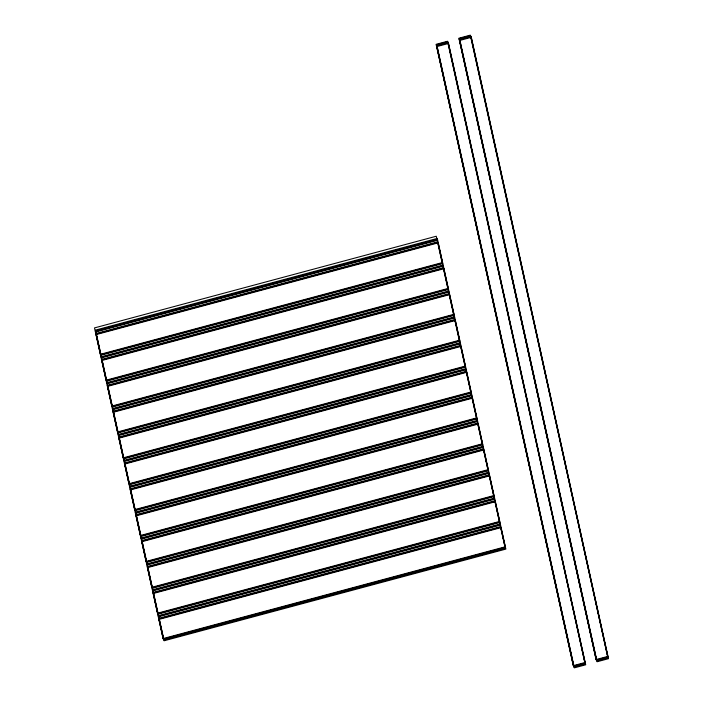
<?xml version="1.0" encoding="UTF-8"?>
<svg xmlns="http://www.w3.org/2000/svg" width="703" height="703" viewBox="0 0 703 703"><rect width="100%" height="100%" fill="white"/><g stroke="black" fill="none" stroke-linecap="round" stroke-linejoin="round"><path stroke-width="1.05" d="M447.749 41.749L436.352 44.807L573.525 666.145L584.914 663.096L447.521 41.257L436.124 44.315L573.288 665.662L584.685 662.604M470.535 35.633L459.138 38.691L596.302 660.038L607.7 656.98L470.298 35.15L458.91 38.208L596.074 659.546L607.471 656.497M95.3 330.981L437.064 239.31M95.529 331.464L437.292 239.802M95.757 331.957L437.521 240.285M437.635 241.902L95.872 333.574L100.45 354.286L442.205 262.614M101.021 356.869L442.776 265.198M101.25 357.361L443.004 265.69M101.478 357.845L443.233 266.173M443.347 267.79L101.592 359.461L106.162 380.174L447.916 288.502M106.733 382.757L448.496 291.095M106.961 383.249L448.725 291.578M107.19 383.733L448.953 292.061M449.068 293.678L107.304 385.349L111.874 406.062L453.637 314.39M112.445 408.654L454.208 316.983M112.673 409.137L454.437 317.466M112.902 409.621L454.665 317.949M454.779 319.566L113.016 411.237L117.594 431.95L459.349 340.278M118.166 434.542L459.92 342.871M118.394 435.025L460.149 343.354M118.622 435.509L460.377 343.846M460.491 345.463L118.737 437.125L123.306 457.838L465.07 366.166M123.877 460.43L465.641 368.759M124.106 460.913L465.869 369.242M124.334 461.405L466.098 369.734M466.212 371.351L124.449 463.022L129.018 483.726L470.782 392.063M129.598 486.318L471.353 394.647M129.827 486.801L471.581 395.139M130.055 487.293L471.81 395.622M471.924 397.239L130.169 488.91L134.739 509.622L476.493 417.951M135.31 512.206L477.065 420.535M135.538 512.698L477.293 421.027M135.767 513.181L477.53 421.51M477.636 423.127L135.881 514.798L140.451 535.51L482.214 443.839M141.022 538.094L482.785 446.431M141.25 538.586L483.014 446.915M141.479 539.069L483.242 447.398M483.356 449.015L141.593 540.686L146.171 561.398L487.926 469.727M146.742 563.991L488.497 472.319M146.971 564.474L488.726 472.803M147.199 564.957L488.954 473.286M489.068 474.903L147.314 566.574L151.883 587.286L493.647 495.615M152.454 589.879L494.218 498.207M152.683 590.362L494.446 498.691M152.911 590.845L494.675 499.183M494.789 500.791L153.026 592.462L157.595 613.174L499.358 521.503M158.166 615.766L499.93 524.095M158.395 616.25L500.158 524.579M158.632 616.742L500.387 525.071M500.501 526.688L158.737 618.35L163.316 639.062L505.07 547.4L436.264 236.234L94.501 327.906L163.087 638.579L504.842 546.908M447.978 42.233L436.581 45.291L573.753 666.637L585.142 663.579L447.978 42.233M470.764 36.125L459.367 39.175L596.531 660.521L607.928 657.463L470.764 36.125M448.206 42.725L436.809 45.774L573.982 667.121L585.371 664.063L448.206 42.725M470.992 36.609L459.595 39.667L596.759 661.013L608.157 657.955L470.992 36.609M448.549 43.454L437.161 46.503L574.325 667.85L585.713 664.792L448.549 43.454M471.335 37.338L459.938 40.396L597.102 661.743L608.499 658.685L471.335 37.338M437.292 238.422L95.529 330.094L164.115 640.767L505.87 549.096L437.292 238.422M437.864 242.386L96.1 334.057L100.678 354.769L442.433 263.098L437.864 242.386M438.092 242.878L96.329 334.54L100.907 355.252L442.662 263.59L438.092 242.878M443.575 268.274L101.821 359.945L106.39 380.657L448.154 288.986L443.575 268.274M443.804 268.766L102.049 360.437L106.619 381.149L448.382 289.478L443.804 268.766M449.296 294.17L107.533 385.833L112.102 406.545L453.866 314.874L449.296 294.17M449.525 294.654L107.761 386.325L112.331 407.037L454.094 315.366L449.525 294.654M455.008 320.058L113.245 411.73L117.823 432.433L459.577 340.77L455.008 320.058M455.236 320.542L113.482 412.213L118.051 432.925L459.806 341.254L455.236 320.542M460.72 345.946L118.965 437.618L123.535 458.33L465.298 366.658L460.72 345.946M460.948 346.43L119.194 438.101L123.763 458.813L465.527 367.142L460.948 346.43M466.44 371.834L124.677 463.505L129.255 484.218L471.01 392.546L466.44 371.834M466.669 372.318L124.906 463.989L129.484 484.701L471.238 393.03L466.669 372.318M472.152 397.722L130.398 489.393L134.967 510.106L476.722 418.434L472.152 397.722M472.381 398.214L130.626 489.877L135.196 510.589L476.95 418.918L472.381 398.214M477.864 423.61L136.11 515.281L140.679 535.994L482.443 444.322L477.864 423.61M478.102 424.102L136.338 515.774L140.908 536.477L482.671 444.814L478.102 424.102M483.585 449.498L141.821 541.169L146.4 561.882L488.154 470.21L483.585 449.498M483.813 449.99L142.05 541.662L146.628 562.374L488.383 470.702L483.813 449.99M489.297 475.395L147.542 567.057L152.112 587.77L493.875 496.107L489.297 475.395M489.525 475.878L147.771 567.549L152.34 588.262L494.104 496.59L489.525 475.878M495.017 501.283L153.254 592.954L157.823 613.666L499.587 521.995L495.017 501.283M495.246 501.766L153.482 593.437L158.052 614.15L499.815 522.478L495.246 501.766M500.729 527.171L158.975 618.842L163.544 639.554L505.299 547.883L500.729 527.171M500.958 527.654L159.203 619.325L163.773 640.038L505.527 548.366L500.958 527.654"/></g></svg>
